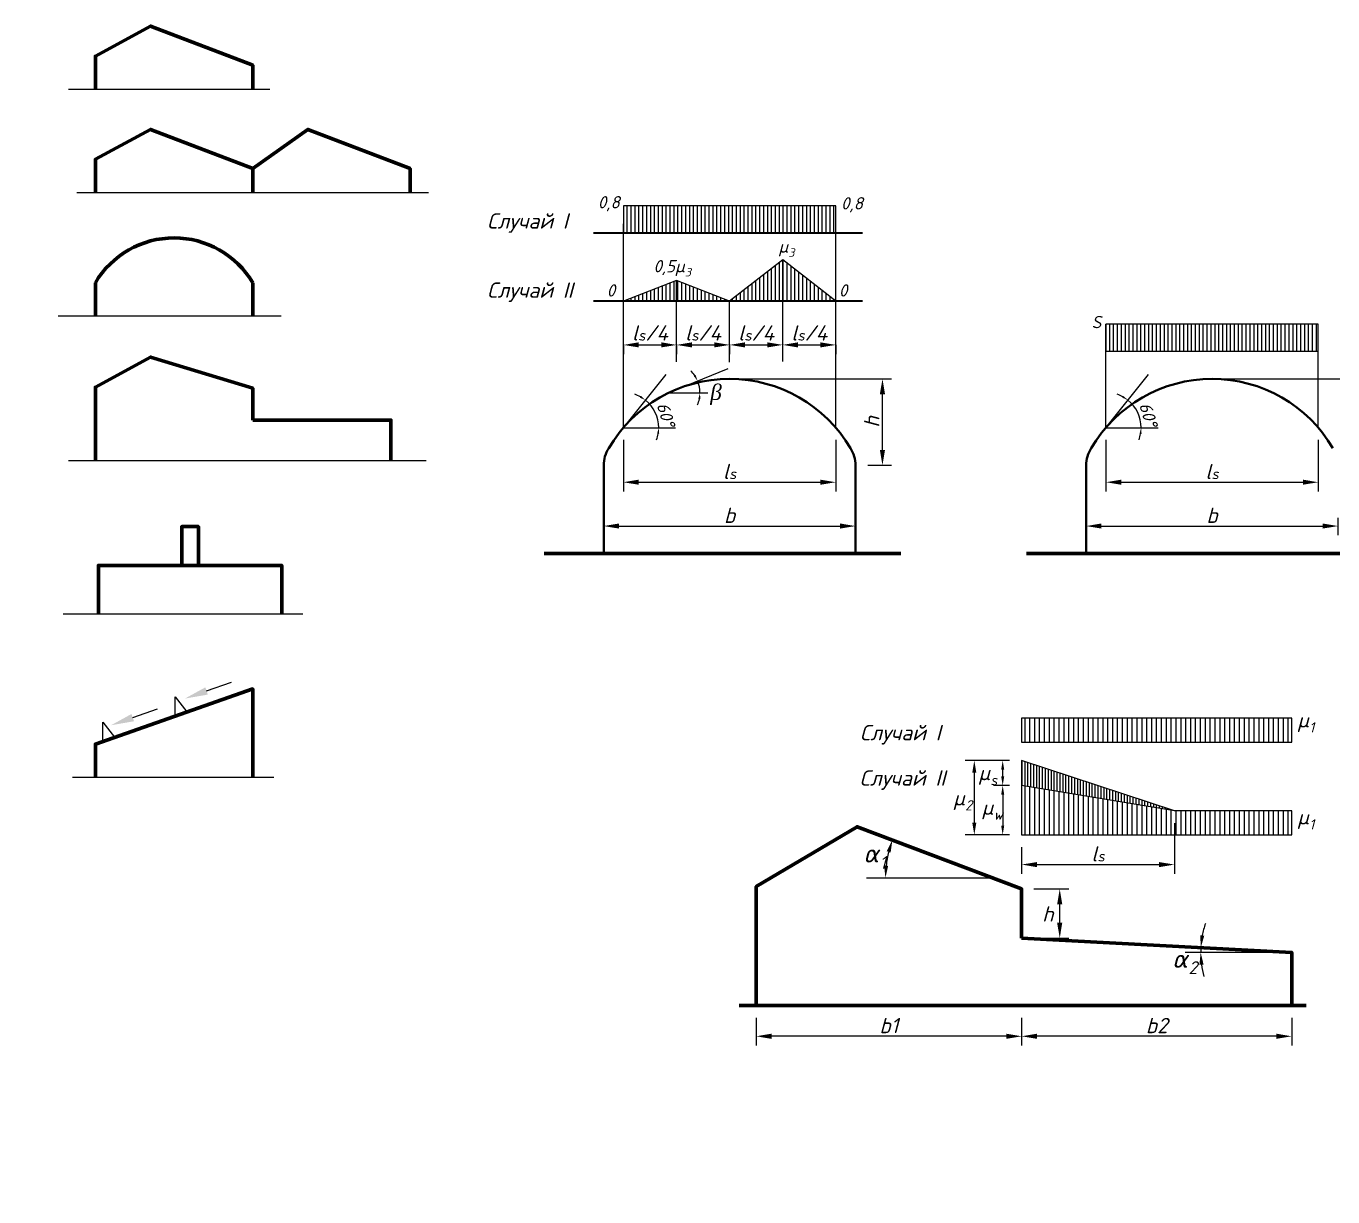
# Paper-space layout 'Лист1' of a CAD drawing. Header units: millimetres. Extents: x -68721 to 265005, y -194513 to 181100.
# Drawn here: x 166613 to 187893, y 63791 to 82862 of the extents above; entities that cross this region are included whole.
import ezdxf

# ---------------------------------------------------------------- set-up
doc = ezdxf.new("R2010")
doc.units = ezdxf.units.MM
doc.layers.add('1.Основной', color=7, linetype='Continuous', lineweight=60)
doc.layers.add('3.Текст и размеры', color=7, linetype='Continuous', lineweight=9)
doc.styles.get("Standard").update_dxf_attribs({"font": 'isocpeui.ttf', "height": 250})
doc.styles.add('Standart 1', font='isocpeui.ttf', dxfattribs={"height": 250})
doc.styles.add('маркан', font='isocpeui.ttf')
doc.styles.add('стиль1', font='timesi.ttf', dxfattribs={"height": 250})
doc.dimstyles.new('1_100', dxfattribs={"dimtxt": 250, "dimasz": 200, "dimexe": 150, "dimexo": 200, "dimgap": 50, "dimtad": 1, "dimdec": 0, "dimrnd": 10, "dimtxsty": 'Standard', "dimblk": 'ARCHTICK', "dimcen": 250, "dimdle": 150, "dimclrd": 256, "dimadec": 0, "dimazin": 0, "dimtfac": 1, "dimtdec": 0, "dimtmove": 0, "dimatfit": 3, "dimfxl": 1.25, "dimlwd": 9, "dimlwe": 9, "dimarcsym": 0})

# ---------------------------------------------------------------- blocks, each defined once
blk = doc.blocks.new('*D13')
at = {"layer": '3.Текст и размеры', "color": 0, "lineweight": 9, "ltscale": 20, "transparency": 16777216}
for p, q in [((178269, 77116), (180708, 77116)), ((180319, 75708), (180708, 75708))]:
    blk.add_line(p, q, dxfattribs=at)
at = {"layer": '3.Текст и размеры', "lineweight": 9, "ltscale": 20, "transparency": 16777216}
blk.add_line((180558, 75958), (180558, 76866), dxfattribs=at)
at = {"layer": '3.Текст и размеры', "ltscale": 20, "transparency": 16777216}
for points in [[(180516, 76866), (180600, 76866), (180558, 77116)], [(180516, 75958), (180600, 75958), (180558, 75708)]]:
    blk.add_solid(points, dxfattribs=at)
at = {"layer": 'Defpoints', "color": 0, "ltscale": 20, "transparency": 16777216}
for p in [(178069, 77116), (180558, 77116), (180119, 75708)]:
    blk.add_point(p, dxfattribs=at)
at = {"layer": '3.Текст и размеры', "color": 0, "ltscale": 20, "transparency": 16777216, "insert": (180383, 76412), "char_height": 250, "attachment_point": 5, "rotation": 90}
blk.add_mtext('h', dxfattribs=at)
blk = doc.blocks.new('*D14')
at = {"layer": '3.Текст и размеры', "color": 0, "lineweight": 9, "ltscale": 20, "transparency": 16777216}
for p, q in [((176019, 74850), (176019, 74568)), ((180119, 74850), (180119, 74568))]:
    blk.add_line(p, q, dxfattribs=at)
at = {"layer": '3.Текст и размеры', "lineweight": 9, "ltscale": 20, "transparency": 16777216}
blk.add_line((176269, 74718), (179869, 74718), dxfattribs=at)
at = {"layer": '3.Текст и размеры', "ltscale": 20, "transparency": 16777216}
for points in [[(176269, 74760), (176269, 74677), (176019, 74718)], [(179869, 74760), (179869, 74677), (180119, 74718)]]:
    blk.add_solid(points, dxfattribs=at)
at = {"layer": 'Defpoints', "color": 0, "ltscale": 20, "transparency": 16777216}
for p in [(176019, 75050), (180119, 75050), (180119, 74718)]:
    blk.add_point(p, dxfattribs=at)
at = {"layer": '3.Текст и размеры', "color": 0, "ltscale": 20, "transparency": 16777216, "insert": (178069, 74893), "char_height": 250, "attachment_point": 5}
blk.add_mtext('b', dxfattribs=at)
blk = doc.blocks.new('*D15')
at = {"layer": '3.Текст и размеры', "lineweight": 9, "ltscale": 20, "transparency": 16777216}
for start, end in [(61.261, 71.2544), (360, 51.2675), (340.013, 350.0065)]:
    blk.add_arc((176340, 76321), 574, start, end, dxfattribs=at)
at = {"layer": '3.Текст и размеры', "ltscale": 20, "transparency": 16777216}
for points in [[(176625, 76838), (176607, 76810), (176699, 76769)], [(176889, 76223), (176922, 76220), (176914, 76321)]]:
    blk.add_solid(points, dxfattribs=at)
at = {"layer": 'Defpoints', "color": 0, "ltscale": 20, "transparency": 16777216}
for p in [(177036, 77189), (176815, 76643), (176340, 76321), (176340, 76321), (177189, 76321)]:
    blk.add_point(p, dxfattribs=at)
at = {"layer": '3.Текст и размеры', "color": 0, "ltscale": 20, "transparency": 16777216, "insert": (177032, 76534), "char_height": 200, "attachment_point": 5, "rotation": 287.0892, "style": 'маркан'}
blk.add_mtext('60%%D', dxfattribs=at)
blk = doc.blocks.new('*D16')
at = {"layer": '3.Текст и размеры', "lineweight": 9, "ltscale": 20, "transparency": 16777216}
for start, end in [(33.6026, 44.8579), (0, 22.3474), (337.4895, 348.7447)]:
    blk.add_arc((177076, 76888), 510, start, end, dxfattribs=at)
at = {"layer": '3.Текст и размеры', "ltscale": 20, "transparency": 16777216}
for points in [[(177516, 77178), (177486, 77162), (177548, 77082)], [(177560, 76790), (177593, 76787), (177586, 76888)]]:
    blk.add_solid(points, dxfattribs=at)
at = {"layer": 'Defpoints', "color": 0, "ltscale": 20, "transparency": 16777216}
for p in [(178045, 77286), (177076, 76888), (177076, 76888), (177582, 76954), (177713, 76888)]:
    blk.add_point(p, dxfattribs=at)
at = {"layer": '3.Текст и размеры', "color": 0, "ltscale": 20, "transparency": 16777216, "insert": (177562, 77371), "char_height": 250, "attachment_point": 5, "rotation": 314.8579}
blk.add_mtext('{\\fTimes New Roman|b0|i1|c0|p18; }', dxfattribs=at)
blk = doc.blocks.new('*D17')
at = {"layer": '3.Текст и размеры', "color": 0, "lineweight": 9, "ltscale": 20, "transparency": 16777216}
for p, q in [((176340, 76121), (176340, 75282)), ((179798, 76121), (179798, 75282))]:
    blk.add_line(p, q, dxfattribs=at)
at = {"layer": '3.Текст и размеры', "lineweight": 9, "ltscale": 20, "transparency": 16777216}
blk.add_line((176590, 75432), (179548, 75432), dxfattribs=at)
at = {"layer": '3.Текст и размеры', "ltscale": 20, "transparency": 16777216}
for points in [[(176590, 75474), (176590, 75391), (176340, 75432)], [(179548, 75474), (179548, 75391), (179798, 75432)]]:
    blk.add_solid(points, dxfattribs=at)
at = {"layer": 'Defpoints', "color": 0, "ltscale": 20, "transparency": 16777216}
for p in [(176340, 76321), (179798, 76321), (179798, 75432)]:
    blk.add_point(p, dxfattribs=at)
at = {"layer": '3.Текст и размеры', "color": 0, "ltscale": 20, "transparency": 16777216, "insert": (178069, 75607), "char_height": 250, "attachment_point": 5}
blk.add_mtext('l{\\H0.7x;\\S^ s;}', dxfattribs=at)
blk = doc.blocks.new('*D18')
at = {"layer": '3.Текст и размеры', "color": 0, "lineweight": 9, "ltscale": 20, "transparency": 16777216}
for p, q in [((176340, 77670), (176340, 77519)), ((177205, 77670), (177205, 77519))]:
    blk.add_line(p, q, dxfattribs=at)
at = {"layer": '3.Текст и размеры', "lineweight": 9, "ltscale": 20, "transparency": 16777216}
blk.add_line((176590, 77669), (176955, 77669), dxfattribs=at)
at = {"layer": '3.Текст и размеры', "ltscale": 20, "transparency": 16777216}
for points in [[(176590, 77711), (176590, 77628), (176340, 77669)], [(176955, 77711), (176955, 77628), (177205, 77669)]]:
    blk.add_solid(points, dxfattribs=at)
at = {"layer": 'Defpoints', "color": 0, "ltscale": 20, "transparency": 16777216}
for p in [(176340, 77870), (177205, 77870), (177205, 77669)]:
    blk.add_point(p, dxfattribs=at)
at = {"layer": '3.Текст и размеры', "color": 0, "ltscale": 20, "transparency": 16777216, "insert": (176772, 77864), "char_height": 250, "attachment_point": 5}
blk.add_mtext('l{\\H0.7x;\\S^ s;}/4', dxfattribs=at)
blk = doc.blocks.new('*D19')
at = {"layer": '3.Текст и размеры', "color": 0, "lineweight": 9, "ltscale": 20, "transparency": 16777216}
for p, q in [((177205, 77670), (177205, 77519)), ((178069, 77670), (178069, 77519))]:
    blk.add_line(p, q, dxfattribs=at)
at = {"layer": '3.Текст и размеры', "lineweight": 9, "ltscale": 20, "transparency": 16777216}
blk.add_line((177455, 77669), (177819, 77669), dxfattribs=at)
at = {"layer": '3.Текст и размеры', "ltscale": 20, "transparency": 16777216}
for points in [[(177455, 77711), (177455, 77628), (177205, 77669)], [(177819, 77711), (177819, 77628), (178069, 77669)]]:
    blk.add_solid(points, dxfattribs=at)
at = {"layer": 'Defpoints', "color": 0, "ltscale": 20, "transparency": 16777216}
for p in [(177205, 77870), (178069, 77870), (178069, 77669)]:
    blk.add_point(p, dxfattribs=at)
at = {"layer": '3.Текст и размеры', "color": 0, "ltscale": 20, "transparency": 16777216, "insert": (177637, 77864), "char_height": 250, "attachment_point": 5}
blk.add_mtext('l{\\H0.7x;\\S^ s;}/4', dxfattribs=at)
blk = doc.blocks.new('*D20')
at = {"layer": '3.Текст и размеры', "color": 0, "lineweight": 9, "ltscale": 20, "transparency": 16777216}
for p, q in [((178069, 77670), (178069, 77519)), ((178933, 77670), (178933, 77519))]:
    blk.add_line(p, q, dxfattribs=at)
at = {"layer": '3.Текст и размеры', "lineweight": 9, "ltscale": 20, "transparency": 16777216}
blk.add_line((178319, 77669), (178683, 77669), dxfattribs=at)
at = {"layer": '3.Текст и размеры', "ltscale": 20, "transparency": 16777216}
for points in [[(178319, 77711), (178319, 77628), (178069, 77669)], [(178683, 77711), (178683, 77628), (178933, 77669)]]:
    blk.add_solid(points, dxfattribs=at)
at = {"layer": 'Defpoints', "color": 0, "ltscale": 20, "transparency": 16777216}
for p in [(178069, 77870), (178933, 77870), (178933, 77669)]:
    blk.add_point(p, dxfattribs=at)
at = {"layer": '3.Текст и размеры', "color": 0, "ltscale": 20, "transparency": 16777216, "insert": (178501, 77864), "char_height": 250, "attachment_point": 5}
blk.add_mtext('l{\\H0.7x;\\S^ s;}/4', dxfattribs=at)
blk = doc.blocks.new('*D21')
at = {"layer": '3.Текст и размеры', "color": 0, "lineweight": 9, "ltscale": 20, "transparency": 16777216}
for p, q in [((178933, 77670), (178933, 77519)), ((179798, 77670), (179798, 77519))]:
    blk.add_line(p, q, dxfattribs=at)
at = {"layer": '3.Текст и размеры', "lineweight": 9, "ltscale": 20, "transparency": 16777216}
blk.add_line((179183, 77669), (179548, 77669), dxfattribs=at)
at = {"layer": '3.Текст и размеры', "ltscale": 20, "transparency": 16777216}
for points in [[(179183, 77711), (179183, 77628), (178933, 77669)], [(179548, 77711), (179548, 77628), (179798, 77669)]]:
    blk.add_solid(points, dxfattribs=at)
at = {"layer": 'Defpoints', "color": 0, "ltscale": 20, "transparency": 16777216}
for p in [(178933, 77870), (179798, 77870), (179798, 77669)]:
    blk.add_point(p, dxfattribs=at)
at = {"layer": '3.Текст и размеры', "color": 0, "ltscale": 20, "transparency": 16777216, "insert": (179366, 77864), "char_height": 250, "attachment_point": 5}
blk.add_mtext('l{\\H0.7x;\\S^ s;}/4', dxfattribs=at)
blk = doc.blocks.new('*D22')
at = {"layer": '3.Текст и размеры', "color": 0, "lineweight": 9, "ltscale": 20, "transparency": 16777216}
for p, q in [((186125, 77116), (188564, 77116)), ((188175, 75708), (188564, 75708))]:
    blk.add_line(p, q, dxfattribs=at)
at = {"layer": '3.Текст и размеры', "lineweight": 9, "ltscale": 20, "transparency": 16777216}
blk.add_line((188414, 75958), (188414, 76866), dxfattribs=at)
at = {"layer": '3.Текст и размеры', "ltscale": 20, "transparency": 16777216}
for points in [[(188373, 76866), (188456, 76866), (188414, 77116)], [(188373, 75958), (188456, 75958), (188414, 75708)]]:
    blk.add_solid(points, dxfattribs=at)
at = {"layer": 'Defpoints', "color": 0, "ltscale": 20, "transparency": 16777216}
for p in [(185925, 77116), (188414, 77116), (187975, 75708)]:
    blk.add_point(p, dxfattribs=at)
at = {"layer": '3.Текст и размеры', "color": 0, "ltscale": 20, "transparency": 16777216, "insert": (188239, 76412), "char_height": 250, "attachment_point": 5, "rotation": 90}
blk.add_mtext('h', dxfattribs=at)
blk = doc.blocks.new('*D23')
at = {"layer": '3.Текст и размеры', "color": 0, "lineweight": 9, "ltscale": 20, "transparency": 16777216}
for p, q in [((183875, 74850), (183875, 74568)), ((187975, 74850), (187975, 74568))]:
    blk.add_line(p, q, dxfattribs=at)
at = {"layer": '3.Текст и размеры', "lineweight": 9, "ltscale": 20, "transparency": 16777216}
blk.add_line((184125, 74718), (187725, 74718), dxfattribs=at)
at = {"layer": '3.Текст и размеры', "ltscale": 20, "transparency": 16777216}
for points in [[(184125, 74760), (184125, 74677), (183875, 74718)], [(187725, 74760), (187725, 74677), (187975, 74718)]]:
    blk.add_solid(points, dxfattribs=at)
at = {"layer": 'Defpoints', "color": 0, "ltscale": 20, "transparency": 16777216}
for p in [(183875, 75050), (187975, 75050), (187975, 74718)]:
    blk.add_point(p, dxfattribs=at)
at = {"layer": '3.Текст и размеры', "color": 0, "ltscale": 20, "transparency": 16777216, "insert": (185925, 74893), "char_height": 250, "attachment_point": 5}
blk.add_mtext('b', dxfattribs=at)
blk = doc.blocks.new('*D24')
at = {"layer": '3.Текст и размеры', "lineweight": 9, "ltscale": 20, "transparency": 16777216}
for start, end in [(61.261, 71.2544), (0, 51.2675), (340.013, 350.0065)]:
    blk.add_arc((184197, 76321), 574, start, end, dxfattribs=at)
at = {"layer": '3.Текст и размеры', "ltscale": 20, "transparency": 16777216}
for points in [[(184482, 76838), (184463, 76810), (184556, 76769)], [(184745, 76223), (184778, 76220), (184771, 76321)]]:
    blk.add_solid(points, dxfattribs=at)
at = {"layer": 'Defpoints', "color": 0, "ltscale": 20, "transparency": 16777216}
for p in [(184893, 77189), (184671, 76643), (184197, 76321), (184197, 76321), (185045, 76321)]:
    blk.add_point(p, dxfattribs=at)
at = {"layer": '3.Текст и размеры', "color": 0, "ltscale": 20, "transparency": 16777216, "insert": (184889, 76534), "char_height": 200, "attachment_point": 5, "rotation": 287.0892, "style": 'маркан'}
blk.add_mtext('60%%D', dxfattribs=at)
blk = doc.blocks.new('*D25')
at = {"layer": '3.Текст и размеры', "color": 0, "lineweight": 9, "ltscale": 20, "transparency": 16777216}
for p, q in [((184197, 76121), (184197, 75282)), ((187654, 76121), (187654, 75282))]:
    blk.add_line(p, q, dxfattribs=at)
at = {"layer": '3.Текст и размеры', "lineweight": 9, "ltscale": 20, "transparency": 16777216}
blk.add_line((184447, 75432), (187404, 75432), dxfattribs=at)
at = {"layer": '3.Текст и размеры', "ltscale": 20, "transparency": 16777216}
for points in [[(184447, 75474), (184447, 75391), (184197, 75432)], [(187404, 75474), (187404, 75391), (187654, 75432)]]:
    blk.add_solid(points, dxfattribs=at)
at = {"layer": 'Defpoints', "color": 0, "ltscale": 20, "transparency": 16777216}
for p in [(184197, 76321), (187654, 76321), (187654, 75432)]:
    blk.add_point(p, dxfattribs=at)
at = {"layer": '3.Текст и размеры', "color": 0, "ltscale": 20, "transparency": 16777216, "insert": (185925, 75607), "char_height": 250, "attachment_point": 5}
blk.add_mtext('l{\\H0.7x;\\S^ s;}', dxfattribs=at)
blk = doc.blocks.new('*D39')
at = {"layer": '3.Текст и размеры', "color": 0, "lineweight": 9, "ltscale": 20, "transparency": 16777216}
for p, q in [((182825, 66706), (182825, 66257)), ((187223, 66706), (187223, 66257))]:
    blk.add_line(p, q, dxfattribs=at)
at = {"layer": '3.Текст и размеры', "lineweight": 9, "ltscale": 20, "transparency": 16777216}
blk.add_line((186973, 66407), (183075, 66407), dxfattribs=at)
at = {"layer": '3.Текст и размеры', "ltscale": 20, "transparency": 16777216}
for points in [[(183075, 66449), (183075, 66365), (182825, 66407)], [(186973, 66449), (186973, 66365), (187223, 66407)]]:
    blk.add_solid(points, dxfattribs=at)
at = {"layer": 'Defpoints', "color": 0, "ltscale": 20, "transparency": 16777216}
for p in [(182825, 66906), (187223, 66906), (182825, 66407)]:
    blk.add_point(p, dxfattribs=at)
at = {"layer": '3.Текст и размеры', "color": 0, "ltscale": 20, "transparency": 16777216, "insert": (185024, 66582), "char_height": 250, "attachment_point": 5}
blk.add_mtext('b2', dxfattribs=at)
blk = doc.blocks.new('*D40')
at = {"layer": '3.Текст и размеры', "color": 0, "lineweight": 9, "ltscale": 20, "transparency": 16777216}
for p, q in [((178502, 66706), (178502, 66257)), ((182825, 66706), (182825, 66257))]:
    blk.add_line(p, q, dxfattribs=at)
at = {"layer": '3.Текст и размеры', "lineweight": 9, "ltscale": 20, "transparency": 16777216}
blk.add_line((182575, 66407), (178752, 66407), dxfattribs=at)
at = {"layer": '3.Текст и размеры', "ltscale": 20, "transparency": 16777216}
for points in [[(178752, 66449), (178752, 66365), (178502, 66407)], [(182575, 66449), (182575, 66365), (182825, 66407)]]:
    blk.add_solid(points, dxfattribs=at)
at = {"layer": 'Defpoints', "color": 0, "ltscale": 20, "transparency": 16777216}
for p in [(178502, 66906), (182825, 66906), (178502, 66407)]:
    blk.add_point(p, dxfattribs=at)
at = {"layer": '3.Текст и размеры', "color": 0, "ltscale": 20, "transparency": 16777216, "insert": (180663, 66582), "char_height": 250, "attachment_point": 5}
blk.add_mtext('b1', dxfattribs=at)
blk = doc.blocks.new('*D41')
at = {"layer": '3.Текст и размеры', "lineweight": 9, "ltscale": 20, "transparency": 16777216}
for start, end in [(161.5197, 169.2541), (176.9885, 180), (187.7344, 195.4689)]:
    blk.add_arc((187223, 67774), 1483, start, end, dxfattribs=at)
at = {"layer": '3.Текст и размеры', "ltscale": 20, "transparency": 16777216}
for points in [[(185799, 68046), (185733, 68054), (185742, 67851)], [(185720, 67572), (185787, 67576), (185740, 67774)]]:
    blk.add_solid(points, dxfattribs=at)
at = {"layer": 'Defpoints', "color": 0, "ltscale": 20, "transparency": 16777216}
for p in [(184484, 67918), (185490, 67774), (185741, 67826), (187223, 67774), (187223, 67774)]:
    blk.add_point(p, dxfattribs=at)
blk = doc.blocks.new('*D43')
at = {"layer": '3.Текст и размеры', "color": 0, "lineweight": 9, "ltscale": 20, "transparency": 16777216}
blk.add_line((180482, 68985), (180457, 68985), dxfattribs=at)
at = {"layer": '3.Текст и размеры', "lineweight": 9, "ltscale": 20, "transparency": 16777216}
blk.add_arc((182355, 68985), 1748, 165.8609, 173.4416, dxfattribs=at)
at = {"layer": '3.Текст и размеры', "ltscale": 20, "transparency": 16777216}
for points in [[(180628, 69422), (180691, 69402), (180720, 69603)], [(180651, 69183), (180585, 69187), (180607, 68985)]]:
    blk.add_solid(points, dxfattribs=at)
at = {"layer": 'Defpoints', "color": 0, "ltscale": 20, "transparency": 16777216}
for p in [(180145, 69820), (180657, 69402), (180682, 68985), (182355, 68985), (182825, 68808)]:
    blk.add_point(p, dxfattribs=at)
blk = doc.blocks.new('*D45')
at = {"layer": '3.Текст и размеры', "color": 0, "lineweight": 9, "ltscale": 20, "transparency": 16777216}
for p, q in [((183025, 68808), (183595, 68808)), ((183025, 68005), (183595, 68005))]:
    blk.add_line(p, q, dxfattribs=at)
at = {"layer": '3.Текст и размеры', "lineweight": 9, "ltscale": 20, "transparency": 16777216}
blk.add_line((183445, 68255), (183445, 68558), dxfattribs=at)
at = {"layer": '3.Текст и размеры', "ltscale": 20, "transparency": 16777216}
for points in [[(183403, 68558), (183486, 68558), (183445, 68808)], [(183403, 68255), (183486, 68255), (183445, 68005)]]:
    blk.add_solid(points, dxfattribs=at)
at = {"layer": 'Defpoints', "color": 0, "ltscale": 20, "transparency": 16777216}
for p in [(182825, 68808), (183445, 68808), (182825, 68005)]:
    blk.add_point(p, dxfattribs=at)
blk = doc.blocks.new('*D46')
at = {"layer": '3.Текст и размеры', "color": 0, "lineweight": 9, "ltscale": 20, "transparency": 16777216}
for p, q in [((185312, 69879), (185312, 69054)), ((182825, 69488), (182825, 69054))]:
    blk.add_line(p, q, dxfattribs=at)
at = {"layer": '3.Текст и размеры', "lineweight": 9, "ltscale": 20, "transparency": 16777216}
blk.add_line((183075, 69204), (185062, 69204), dxfattribs=at)
at = {"layer": '3.Текст и размеры', "ltscale": 20, "transparency": 16777216}
for points in [[(183075, 69245), (183075, 69162), (182825, 69204)], [(185062, 69245), (185062, 69162), (185312, 69204)]]:
    blk.add_solid(points, dxfattribs=at)
at = {"layer": 'Defpoints', "color": 0, "ltscale": 20, "transparency": 16777216}
for p in [(185312, 70079), (182825, 69688), (185312, 69204)]:
    blk.add_point(p, dxfattribs=at)
at = {"layer": '3.Текст и размеры', "color": 0, "ltscale": 20, "transparency": 16777216, "insert": (184068, 69379), "char_height": 250, "attachment_point": 5}
blk.add_mtext('l{\\H0.7x;\\S^ s;}', dxfattribs=at)
blk = doc.blocks.new('*D48')
at = {"layer": '3.Текст и размеры', "color": 0, "lineweight": 9, "ltscale": 20, "transparency": 16777216}
for p, q in [((182625, 70900), (181904, 70900)), ((182625, 69688), (181904, 69688))]:
    blk.add_line(p, q, dxfattribs=at)
at = {"layer": '3.Текст и размеры', "lineweight": 9, "ltscale": 20, "transparency": 16777216}
blk.add_line((182054, 70700), (182054, 69888), dxfattribs=at)
at = {"layer": '3.Текст и размеры', "ltscale": 20, "transparency": 16777216}
for points in [[(182021, 70700), (182087, 70700), (182054, 70900)], [(182021, 69888), (182087, 69888), (182054, 69688)]]:
    blk.add_solid(points, dxfattribs=at)
at = {"layer": 'Defpoints', "color": 0, "ltscale": 20, "transparency": 16777216}
for p in [(182825, 70900), (182054, 69688), (182825, 69688)]:
    blk.add_point(p, dxfattribs=at)
blk = doc.blocks.new('*D50')
at = {"layer": '3.Текст и размеры', "color": 0, "lineweight": 9, "ltscale": 20, "transparency": 16777216}
for p, q in [((182625, 70900), (182366, 70900)), ((182625, 70493), (182366, 70493))]:
    blk.add_line(p, q, dxfattribs=at)
at = {"layer": '3.Текст и размеры', "lineweight": 9, "ltscale": 20, "transparency": 16777216}
blk.add_line((182516, 70643), (182516, 70750), dxfattribs=at)
at = {"layer": '3.Текст и размеры', "ltscale": 20, "transparency": 16777216}
for points in [[(182491, 70750), (182541, 70750), (182516, 70900)], [(182491, 70643), (182541, 70643), (182516, 70493)]]:
    blk.add_solid(points, dxfattribs=at)
at = {"layer": 'Defpoints', "color": 0, "ltscale": 20, "transparency": 16777216}
for p in [(182516, 70900), (182825, 70900), (182825, 70493)]:
    blk.add_point(p, dxfattribs=at)
blk = doc.blocks.new('*D51')
at = {"layer": '3.Текст и размеры', "color": 0, "lineweight": 9, "ltscale": 20, "transparency": 16777216}
for p, q in [((182625, 70493), (182366, 70493)), ((182625, 69688), (182366, 69688))]:
    blk.add_line(p, q, dxfattribs=at)
at = {"layer": '3.Текст и размеры', "lineweight": 9, "ltscale": 20, "transparency": 16777216}
blk.add_line((182516, 70343), (182516, 69838), dxfattribs=at)
at = {"layer": '3.Текст и размеры', "ltscale": 20, "transparency": 16777216}
for points in [[(182491, 70343), (182541, 70343), (182516, 70493)], [(182491, 69838), (182541, 69838), (182516, 69688)]]:
    blk.add_solid(points, dxfattribs=at)
at = {"layer": 'Defpoints', "color": 0, "ltscale": 20, "transparency": 16777216}
for p in [(182825, 70493), (182516, 69688), (182825, 69688)]:
    blk.add_point(p, dxfattribs=at)
blk = doc.blocks.new('*D60')
at = {"layer": '3.Текст и размеры', "lineweight": 9, "ltscale": 20, "transparency": 16777216}
for start, end in [(161.5197, 169.2541), (176.9885, 180), (187.7344, 195.4689)]:
    blk.add_arc((197520, 67833), 1483, start, end, dxfattribs=at)
at = {"layer": '3.Текст и размеры', "ltscale": 20, "transparency": 16777216}
for points in [[(196097, 68105), (196030, 68113), (196040, 67911)], [(196018, 67631), (196084, 67635), (196038, 67833)]]:
    blk.add_solid(points, dxfattribs=at)
at = {"layer": 'Defpoints', "color": 0, "ltscale": 20, "transparency": 16777216}
for p in [(194782, 67977), (196038, 67885), (195788, 67833), (197520, 67833), (197520, 67833)]:
    blk.add_point(p, dxfattribs=at)
blk = doc.blocks.new('*D54')
at = {"layer": '3.Текст и размеры', "color": 0, "lineweight": 9, "ltscale": 20, "transparency": 16777216}
blk.add_line((191904, 68985), (191879, 68985), dxfattribs=at)
at = {"layer": '3.Текст и размеры', "lineweight": 9, "ltscale": 20, "transparency": 16777216}
blk.add_arc((193777, 68985), 1748, 165.8609, 173.4416, dxfattribs=at)
at = {"layer": '3.Текст и размеры', "ltscale": 20, "transparency": 16777216}
for points in [[(192050, 69422), (192114, 69402), (192142, 69603)], [(192074, 69183), (192007, 69187), (192029, 68985)]]:
    blk.add_solid(points, dxfattribs=at)
at = {"layer": 'Defpoints', "color": 0, "ltscale": 20, "transparency": 16777216}
for p in [(191568, 69820), (192079, 69402), (192104, 68985), (193777, 68985), (194247, 68808)]:
    blk.add_point(p, dxfattribs=at)

psp = doc.layouts.new('Лист1')

# ---------------------------------------------------------------- hatches: boundary and pattern name
at = {"layer": '3.Текст и размеры', "ltscale": 20}
h = psp.add_hatch(dxfattribs=at)
h.set_pattern_fill('LINE', color=256, scale=20, angle=90)
h.paths.add_polyline_path([(176340.1, 79489.6), (179797.8, 79489.6), (179797.8, 79932.4), (176340.1, 79932.4)])
h = psp.add_hatch(dxfattribs=at)
h.set_pattern_fill('LINE', color=256, scale=20, angle=90)
h.paths.add_polyline_path([(177204.6, 78717.5), (176340.1, 78383.2), (177204.6, 78383.2)])
h.paths.add_polyline_path([(177204.6, 78717.5), (177204.6, 78383.2), (178069, 78383.2)])
h.paths.add_polyline_path([(178933.4, 79054), (178069, 78383.2), (178933.4, 78383.2)])
h.paths.add_polyline_path([(178933.4, 79054), (178933.4, 78383.2), (179797.8, 78383.2)])
h = psp.add_hatch(dxfattribs=at)
h.set_pattern_fill('LINE', color=256, scale=20, angle=90)
h.set_pattern_definition([(90, (7856.36, -1923.127), (-63.5, 4e-15), [])])
h.paths.add_polyline_path([(184196.5, 77566.5), (187654.2, 77566.5), (187654.2, 78009.3), (184196.5, 78009.3)])
h = psp.add_hatch(dxfattribs=at)
h.set_pattern_fill('LINE', color=256, scale=25, angle=90)
h.paths.add_polyline_path([(182824.5, 71196.6), (187222.5, 71196.6), (187222.5, 71587.9), (182824.5, 71587.9)])
h = psp.add_hatch(dxfattribs=at)
h.set_pattern_fill('LINE', color=256, scale=15, angle=90)
h.paths.add_polyline_path([(182824.5, 70899.6), (182824.5, 70493.5), (185312.1, 70079.4)])
h = psp.add_hatch(dxfattribs=at)
h.set_pattern_fill('LINE', color=256, scale=25, angle=90)
h.paths.add_polyline_path([(187222.5, 70079.4), (185312.1, 70079.4), (182824.5, 70493.5), (182824.5, 69688.1), (187222.5, 69688.1)])

# ---------------------------------------------------------------- linework, layer by layer
at = {"layer": '1.Основной', "ltscale": 20}
for p, q in [((175047.8, 74269.6), (180858.7, 74269.6)), ((182904.1, 74269.6), (188715, 74269.6)), ((187459.3, 66906.2), (178223, 66906.2))]:
    psp.add_line(p, q, dxfattribs=at)
for points in [[(167740.5, 81835.9), (167740.5, 82375.1), (168638.9, 82861.8), (170303.1, 82225), (170303.1, 81835.9)], [(167740.5, 80153), (167740.5, 80692.2), (168638.9, 81178.8), (170303.1, 80542.1), (170303.1, 80153)], [(170303.1, 80153), (170303.1, 80542.1), (171201.4, 81178.8), (172865.7, 80542.1), (172865.7, 80153)], [(167740.5, 78142.4), (167740.5, 78681.5)], [(170303.1, 78681.5), (170303.1, 78142.4)], [(167740.5, 75782.7), (167740.5, 76983.1), (168638.9, 77469.8), (170303.1, 76963.7), (170303.1, 76443.9)], [(170303.1, 76443.9), (172552.5, 76443.9), (172552.5, 75782.7)], [(169146.5, 74078.2), (167789.6, 74078.2), (167789.6, 73284.2)], [(169420.2, 74078.2), (170777, 74078.2), (170777, 73284.2)], [(167740.5, 70627.9), (167740.5, 71167), (170303.1, 72066), (170303.1, 70627.9)], [(178501.6, 66906.2), (178501.6, 68846.6), (180145.4, 69820), (182824.5, 68807.8), (182824.5, 68005)], [(182824.5, 68005), (187222.5, 67773.6), (187222.5, 66906.2)]]:
    psp.add_lwpolyline(points, dxfattribs=at)
at = {"layer": '1.Основной', "lineweight": 40, "ltscale": 20}
for points in [[(176018.9, 74269.6), (176018.9, 75708.4)], [(180119, 75706.2), (180119, 74269.6)], [(183875.3, 74269.6), (183875.3, 75708.4)]]:
    psp.add_lwpolyline(points, dxfattribs=at)
at = {"layer": '1.Основной', "ltscale": 20}
psp.add_lwpolyline([(169146.5, 74078.2), (169420.2, 74078.2), (169420.2, 74709.8), (169146.5, 74709.8)], close=True, dxfattribs=at)
psp.add_arc((169021.8, 77923.2), 1488.9, 30.61959, 149.38041, dxfattribs=at)
at = {"layer": '1.Основной', "lineweight": 40, "ltscale": 20}
for centre, radius, start, end in [((178069, 74838.2), 2277.5, 30.24627, 149.75373), ((185925.3, 74838.2), 2277.5, 30.24627, 149.75373), ((176528.5, 75707.3), 509.6, 146.92045, 180.12216), ((179609.4, 75707.3), 509.6, 359.87784, 33.07955), ((184384.9, 75707.3), 509.6, 146.92045, 180.12216)]:
    psp.add_arc(centre, radius, start, end, dxfattribs=at)
at = {"layer": '3.Текст и размеры', "ltscale": 20}
for p, q in [((167302.8, 81835.9), (170579.8, 81835.9)), ((167438.1, 80153), (173164.6, 80153)), ((176340.1, 76320.8), (176340.1, 79640.2)), ((179797.8, 76320.8), (179797.8, 79640.2)), ((178933.4, 79054), (178069, 78383.2)), ((178933.4, 77397.4), (178933.4, 79054)), ((179797.8, 78383.2), (178933.4, 79054)), ((178933.4, 79054), (178933.4, 78383.2)), ((177204.6, 78717.5), (176340.1, 78383.2)), ((177204.6, 77395.1), (177204.6, 78717.5)), ((178069, 78383.2), (177204.6, 78717.5)), ((176221.7, 78383.2), (179797.8, 78383.2)), ((178069, 77388.7), (178069, 78383.2)), ((167133.6, 78142.4), (170765.4, 78142.4)), ((184196.5, 76320.8), (184196.5, 78009.3)), ((187654.2, 76320.8), (187654.2, 78009.3)), ((177076.4, 76888.1), (178045.1, 77286.3)), ((176340.1, 76320.8), (177036.2, 77188.7)), ((184196.5, 76320.8), (184892.6, 77188.7)), ((177076.4, 76888.1), (177712.9, 76888.1)), ((176340.1, 76320.8), (177189.1, 76320.8)), ((184196.5, 76320.8), (185045.4, 76320.8)), ((173130.3, 75782.7), (167302.5, 75782.7)), ((171120.1, 73284.2), (167218.5, 73284.2)), ((167370.3, 70627.9), (170647.4, 70627.9)), ((185312.1, 70079.4), (182824.5, 70493.5)), ((182354.9, 68985.2), (180297, 68985.2)), ((187222.5, 67773.6), (185490.3, 67773.6))]:
    psp.add_line(p, q, dxfattribs=at)
at = {"layer": '3.Текст и размеры', "lineweight": 35, "ltscale": 20}
for p, q in [((180235.4, 79489.6), (175849.9, 79489.6)), ((180235.4, 78383.2), (175849.9, 78383.2))]:
    psp.add_line(p, q, dxfattribs=at)
at = {"layer": '3.Текст и размеры', "ltscale": 20}
for points in [[(176340.1, 79489.6), (179797.8, 79489.6), (179797.8, 79932.4), (176340.1, 79932.4)], [(184196.5, 77566.5), (187654.2, 77566.5), (187654.2, 78009.3), (184196.5, 78009.3)], [(182824.5, 71196.6), (187222.5, 71196.6), (187222.5, 71587.9), (182824.5, 71587.9)], [(182824.5, 69688.1), (187222.5, 69688.1), (187222.5, 70079.4), (185312.1, 70079.4), (182824.5, 70899.6)]]:
    psp.add_lwpolyline(points, close=True, dxfattribs=at)
at = {"layer": '3.Текст и размеры', "linetype": 'ByBlock', "lineweight": 20, "ltscale": 20}
for points in [[(169552, 72031.9), (169956.9, 72173.9)], [(169040.8, 71623.2), (169040.8, 71934), (169231.3, 71690)], [(168349.5, 71597.5), (168754.3, 71739.5)], [(167864.3, 71210.5), (167864.3, 71521.2), (168054.8, 71277.3)]]:
    psp.add_lwpolyline(points, dxfattribs=at)
at = {"layer": '3.Текст и размеры', "ltscale": 20}
for points in [[(169572.7, 71972.9), (169198.2, 71907.7), (169531.3, 72090.8)], [(168370.2, 71538.5), (167995.6, 71473.4), (168328.8, 71656.5)]]:
    psp.add_solid(points, dxfattribs=at)

# ---------------------------------------------------------------- texts
for p in [(176068.7, 78456.5), (179849.3, 78456.5)]:
    psp.add_text('0', height=200, dxfattribs=at).set_placement(p)
at = {"layer": '3.Текст и размеры', "ltscale": 20, "style": 'стиль1'}
psp.add_text('β', height=250, dxfattribs=at).set_placement((177753.4, 76773.1))
at = {"layer": '3.Текст и размеры', "ltscale": 20, "attachment_point": 1}
for s, width, gutter_width, insert, char_height in [('\\A1;0,8', 694.87, 1250, (175924.1, 80093.1), 200), ('\\A1;0,8', 694.87, 1250, (179885, 80075.6), 200), ('\\A1;Случай I', 1571.619, 1250, (174120, 79813.2), 250), ('\\A1;μ{\\H0.7x;\\S^ 3;}', 694.87, 1250, (178865.5, 79371.4), 200), ('\\A1;0,5μ{\\H0.7x;\\S^ 3;}', 694.87, 1250, (176829.7, 79051.5), 200), ('\\A1;Случай II', 1571.619, 1250, (174120, 78686.8), 250), ('\\A1;S', 694.87, 1250, (183962.7, 78141), 200), ('\\A1;μ{\\H0.7x;\\S^ 1;}', 833.844, 1500, (187314.1, 71677), 240), ('\\A1;Случай I', 1571.619, 1250, (180191.6, 71477.9), 250), ('\\A1;Случай II', 1571.619, 1250, (180186.1, 70739.1), 250), ('\\A1;μ{\\H0.7x;\\S^ s;}', 833.844, 1500, (182121, 70817.7), 240), ('\\A1;μ{\\H0.7x;\\S^ 2;}', 833.844, 1500, (181710.3, 70407), 240), ('\\A1;μ{\\H0.7x;\\S^ w;}', 833.844, 1500, (182175, 70254.6), 240), ('\\A1;μ{\\H0.7x;\\S^ 1;}', 833.844, 1500, (187314.1, 70097.6), 240)]:
    psp.add_mtext_dynamic_manual_height_columns(s, width=width, gutter_width=gutter_width, heights=[0], dxfattribs=dict(at, insert=insert, char_height=char_height))
at = {"layer": '3.Текст и размеры', "ltscale": 20, "char_height": 300, "attachment_point": 1, "style": 'Standart 1'}
for s, insert in [('\\A1;α{\\H0.7x;\\S^ 1;}', (180244.6, 69537)), ('\\A1;α{\\H0.7x;\\S^ 2;}', (185273.9, 67821.3))]:
    psp.add_mtext_dynamic_manual_height_columns(s, width=657.961, gutter_width=2500, heights=[0], dxfattribs=dict(at, insert=insert))
at = {"layer": '3.Текст и размеры', "ltscale": 20, "insert": (183251.1, 68399.8), "char_height": 250, "attachment_point": 5}
psp.add_mtext('h', dxfattribs=at)

# ---------------------------------------------------------------- dimensions: what is measured, and where the dimension line sits
at = {"layer": '3.Текст и размеры', "ltscale": 20}
for base, p1, p2, text, override, picture, middle in [((177204.6, 77669.4), (176340.1, 77870.4), (177204.6, 77870.4), 'l{\\H0.7x;\\S^ s;}/4', {"dimasz": 250, "dimgap": 70, "dimsah": 1}, '*D18', (176772.4, 77864.4)), ((178069, 77669.4), (177204.6, 77870.4), (178069, 77870.4), 'l{\\H0.7x;\\S^ s;}/4', {"dimasz": 250, "dimgap": 70, "dimsah": 1}, '*D19', (177636.8, 77864.4)), ((178933.4, 77669.4), (178069, 77870.4), (178933.4, 77870.4), 'l{\\H0.7x;\\S^ s;}/4', {"dimasz": 250, "dimgap": 70, "dimsah": 1}, '*D20', (178501.2, 77864.4)), ((179797.8, 77669.4), (178933.4, 77870.4), (179797.8, 77870.4), 'l{\\H0.7x;\\S^ s;}/4', {"dimasz": 250, "dimgap": 70, "dimsah": 1}, '*D21', (179365.6, 77864.4)), ((179797.8, 75432.2), (176340.1, 76320.8), (179797.8, 76320.8), 'l{\\H0.7x;\\S^ s;}', {"dimasz": 250, "dimsah": 1}, '*D17', (178069, 75607.2)), ((187654.2, 75432.2), (184196.5, 76320.8), (187654.2, 76320.8), 'l{\\H0.7x;\\S^ s;}', {"dimasz": 250, "dimsah": 1}, '*D25', (185925.3, 75607.2)), ((180119, 74718.4), (176018.9, 75050), (180119, 75050), 'b', {"dimasz": 250, "dimsah": 1}, '*D14', (178069, 74893.4)), ((187975.4, 74718.4), (183875.3, 75050), (187975.4, 75050), 'b', {"dimasz": 250, "dimsah": 1}, '*D23', (185925.3, 74893.4)), ((185312.1, 69203.6), (182824.5, 69688.1), (185312.1, 70079.4), 'l{\\H0.7x;\\S^ s;}', {"dimasz": 250, "dimsah": 1}, '*D46', (184068.3, 69378.6)), ((178501.6, 66406.9), (182824.5, 66906.2), (178501.6, 66906.2), 'b1', {"dimasz": 250, "dimsah": 1}, '*D40', (180663, 66581.9)), ((182824.5, 66406.9), (187222.5, 66906.2), (182824.5, 66906.2), 'b2', {"dimasz": 250, "dimsah": 1}, '*D39', (185023.5, 66581.9))]:
    dim = psp.add_linear_dim(base=base, p1=p1, p2=p2, text=text, dimstyle='1_100', override=override, dxfattribs=at)
    dim.commit()
    dim.dimension.update_dxf_attribs({"geometry": picture, "text_midpoint": middle})
for base, line1, line2, text, override, picture, middle in [((177582, 76954.2), ((177076.4, 76888.1), (178045.1, 77286.3)), ((177076.4, 76888.1), (177712.9, 76888.1)), '{\\fTimes New Roman|b0|i1|c0|p18; }', {"dimtxt": 200, "dimasz": 100, "dimtxsty": 'Standard', "dimsah": 1}, '*D16', (177437.8, 77247.7)), ((176815.1, 76643.3), ((176340.1, 76320.8), (177189.1, 76320.8)), ((176340.1, 76320.8), (177036.2, 77188.7)), '60%%D', {"dimtxt": 200, "dimasz": 100, "dimtxsty": 'маркан', "dimsah": 1}, '*D15', (176888.9, 76489.5)), ((184671.4, 76643.3), ((184196.5, 76320.8), (185045.4, 76320.8)), ((184196.5, 76320.8), (184892.6, 77188.7)), '60%%D', {"dimtxt": 200, "dimasz": 100, "dimtxsty": 'маркан', "dimsah": 1}, '*D24', (184745.2, 76489.5))]:
    dim = psp.add_angular_dim_2l(base=base, line1=line1, line2=line2, text=text, dimstyle='1_100', override=override, dxfattribs=at)
    dim.commit()
    dim.dimension.update_dxf_attribs({"geometry": picture, "text_midpoint": middle, "dimtype": 162})
for base, p1, p2, text, override, picture, middle in [((180557.9, 77115.7), (180119, 75708.4), (178069, 77115.7), 'h', {"dimasz": 250, "dimsah": 1}, '*D13', (180382.9, 76412)), ((188414.2, 77115.7), (187975.4, 75708.4), (185925.3, 77115.7), 'h', {"dimasz": 250, "dimsah": 1}, '*D22', (188239.2, 76412)), ((182053.9, 69688.1), (182824.5, 70899.6), (182824.5, 69688.1), ' ', {"dimsah": 1}, '*D48', (182053.9, 70293.9)), ((182516, 70899.6), (182824.5, 70493.5), (182824.5, 70899.6), ' ', {"dimasz": 150, "dimsah": 1}, '*D50', (182516, 70696.6)), ((182516, 69688.1), (182824.5, 70493.5), (182824.5, 69688.1), ' ', {"dimasz": 150, "dimsah": 1}, '*D51', (182516, 70090.8)), ((183444.8, 68807.8), (182824.5, 68005), (182824.5, 68807.8), ' ', {"dimasz": 250, "dimsah": 1}, '*D45', (183444.8, 68406.4))]:
    dim = psp.add_linear_dim(base=base, p1=p1, p2=p2, angle=90, text=text, dimstyle='1_100', override=override, dxfattribs=at)
    dim.commit()
    dim.dimension.update_dxf_attribs({"geometry": picture, "text_midpoint": middle})
for base, line1, line2, picture, middle in [((180657.2, 69402.1), ((180145.4, 69820), (182824.5, 68807.8)), ((182354.9, 68985.2), (180681.9, 68985.2)), '*D43', (100726.2, -165251)), ((192079.3, 69402.1), ((191567.5, 69820), (194246.7, 68807.8)), ((193777.1, 68985.2), (192104.1, 68985.2)), '*D54', (102778.1, -176487.4)), ((185740.8, 67825.5), ((184484.5, 67917.6), (187222.5, 67773.6)), ((187222.5, 67773.6), (185490.3, 67773.6)), '*D41', (72682.8, -183894.4)), ((196038.4, 67884.7), ((194782.1, 67976.8), (197520.2, 67832.7)), ((197520.2, 67832.7), (195788, 67832.7)), '*D60', (73012.5, -194186.9))]:
    dim = psp.add_angular_dim_2l(base=base, line1=line1, line2=line2, text=' ', dimstyle='1_100', override={"dimtxt": 200, "dimtxsty": 'маркан', "dimsah": 1}, dxfattribs=at)
    dim.commit()
    dim.dimension.update_dxf_attribs({"geometry": picture, "text_midpoint": middle})

doc.saveas('drawing.dxf')
